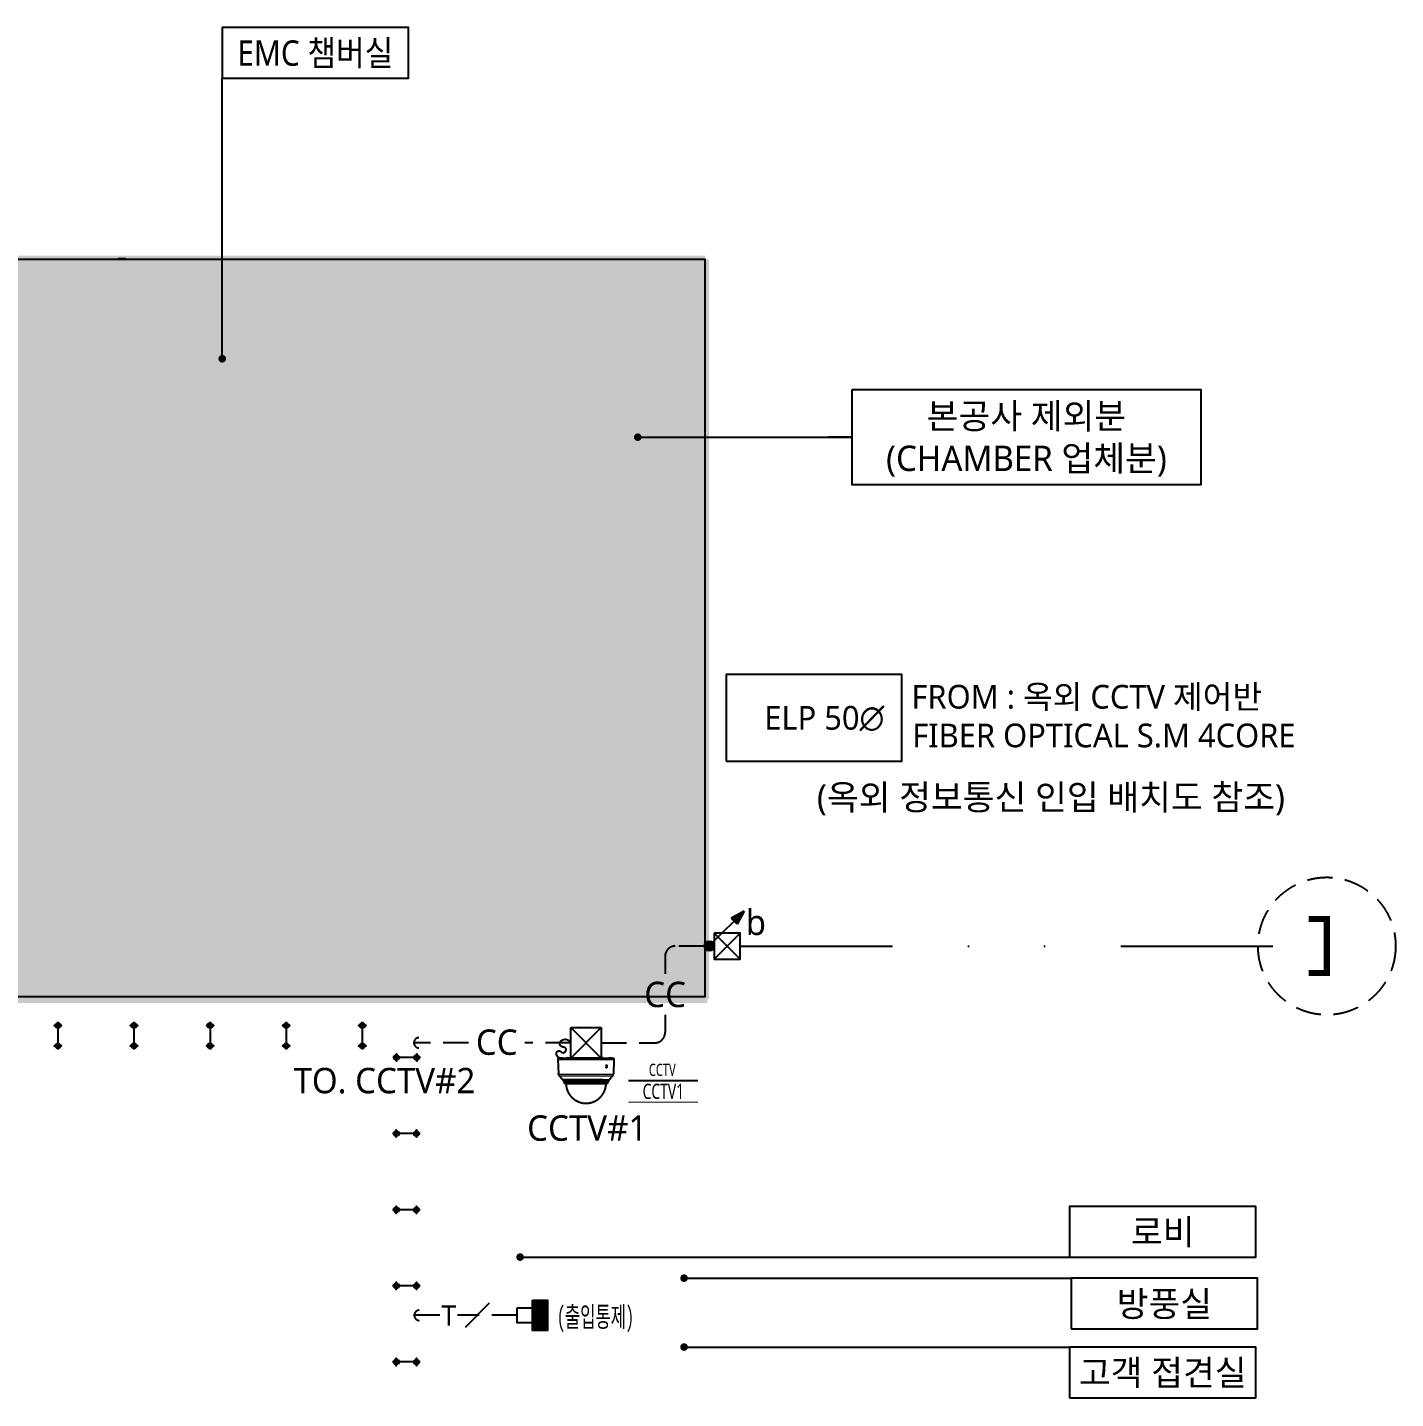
# Model space of a CAD drawing. Header units: millimetres. Extents: x -168200 to 336400, y -118800 to 0.
# Drawn here: x 99399 to 126368, y -55046 to -28029 of the extents above; entities that cross this region are included whole.
import ezdxf
from ezdxf.enums import TextEntityAlignment as Align

# ---------------------------------------------------------------- set-up
doc = ezdxf.new("R2010")
doc.units = ezdxf.units.MM
doc.header["$LTSCALE"] = 2000
for name, pattern in [('DIVIDE', [1.25, 0.5, -0.25, 0, -0.25, 0, -0.25]), ('E6', [10, 6, -1, 0.5, -1, 0.5, -1]), ('HIDDEN', [0.375, 0.25, -0.125]), ('PHANTOM', [2.5, 1.25, -0.25, 0.25, -0.25, 0.25, -0.25])]:
    doc.linetypes.add(name, pattern=pattern)
for name, color, linetype in [('3-통신선번장', 40, 'E6'), ('3-통신선번장(D)', 240, 'Continuous'), ('elec-box', 6, 'Continuous'), ('REV', 1, 'Continuous'), ('S', 4, 'Continuous'), ('S2', 4, 'HIDDEN'), ('S4', 4, 'DIVIDE'), ('SECT', 2, 'Continuous'), ('sol254', 254, 'Continuous'), ('SYM', 3, 'Continuous'), ('TRAY', 3, 'Continuous'), ('TRAY1', 3, 'Continuous')]:
    doc.layers.add(name, color=color, linetype=linetype)
doc.styles.add('$0$스타일1', font='malgun.ttf')
doc.styles.add('ELEC', font='malgun.ttf')
doc.styles.add('GHS', font='malgun.ttf')
doc.styles.add('굴림체', font='')
doc.styles.get('굴림체').set_extended_font_data('GulimChe')
doc.dimstyles.new('DIM-QD 1', dxfattribs={"dimtxt": 3, "dimasz": 1.5, "dimexe": 1, "dimexo": 0, "dimgap": 1, "dimtad": 1, "dimdec": 3, "dimdsep": 46, "dimlunit": 6, "dimtxsty": '$0$스타일1', "dimblk1": 'ARCHTICK', "dimblk2": 'ARCHTICK', "dimsah": 1, "dimcen": 0, "dimclrd": 256, "dimclre": 256, "dimclrt": 3, "dimazin": 2, "dimtfac": 1, "dimtdec": 3, "dimtix": 1, "dimtmove": 2, "dimatfit": 3, "dimldrblk": 'ARCHTICK', "dimfxl": 1, "dimtolj": 1, "dimtzin": 0, "dimarcsym": 0})

# ---------------------------------------------------------------- blocks, each defined once
blk = doc.blocks.new('_ARCHTICK')
at = {"color": 0, "linetype": 'ByBlock', "const_width": 0.15}
blk.add_lwpolyline([(-0.5, -0.5), (0.5, 0.5)], dxfattribs=at)
blk = doc.blocks.new('_DOT')
at = {"color": 0, "linetype": 'ByBlock'}
blk.add_line((-0.5, 0), (-1, 0), dxfattribs=at)
at = {"color": 0, "linetype": 'ByBlock', "const_width": 0.5}
blk.add_lwpolyline([(-0.25, 0, 1), (0.25, 0, 1)], format="xyb", close=True, dxfattribs=at)
blk = doc.blocks.new('Dome(평면도)-박스1')
at = {"color": 0, "linetype": 'Continuous'}
for p, q in [((643, 505), (868, 505)), ((643, 280), (643, 505)), ((868, 505), (643, 280)), ((643, 505), (868, 280)), ((868, 505), (868, 280)), ((868, 280), (643, 280))]:
    blk.add_line(p, q, dxfattribs=at)
at = {"color": 0, "linetype": 'Continuous', "lineweight": 25}
for p, q in [((550, 280), (547, 272)), ((547, 270), (551, 164)), ((963, 271), (548, 271)), ((548, 271), (963, 271)), ((550, 280), (961, 280)), ((554, 271), (554, 271)), ((615, 281), (617, 281)), ((616, 271), (616, 271)), ((617, 281), (624, 281)), ((624, 281), (626, 281)), ((626, 281), (632, 281)), ((632, 281), (635, 281)), ((635, 281), (641, 281)), ((644, 281), (690, 281)), ((690, 281), (695, 281)), ((695, 281), (712, 281)), ((712, 281), (716, 281)), ((717, 280), (717, 280)), ((821, 281), (825, 281)), ((825, 281), (829, 281)), ((830, 281), (831, 281)), ((838, 281), (876, 281)), ((926, 281), (929, 281)), ((930, 281), (939, 281)), ((939, 281), (940, 281)), ((940, 281), (945, 281)), ((945, 281), (945, 281)), ((960, 164), (964, 270)), ((964, 272), (961, 280)), ((553, 159), (584, 120)), ((880, 120), (585, 120)), ((585, 120), (585, 120)), ((586, 119), (586, 116)), ((587, 115), (587, 115)), ((588, 114), (878, 114)), ((588, 114), (588, 111)), ((589, 111), (589, 111)), ((589, 110), (877, 110)), ((589, 110), (590, 107)), ((590, 106), (591, 106)), ((591, 105), (876, 105)), ((591, 105), (592, 102)), ((592, 102), (592, 102)), ((918, 102), (919, 102)), ((919, 102), (920, 105)), ((920, 106), (920, 106)), ((921, 107), (921, 110)), ((922, 111), (922, 111)), ((923, 111), (923, 114)), ((924, 115), (924, 115)), ((925, 116), (925, 119)), ((926, 120), (926, 120)), ((927, 120), (958, 159)), ((593, 101), (594, 98)), ((594, 97), (599, 95)), ((599, 95), (599, 93)), ((600, 93), (604, 91)), ((604, 91), (907, 91)), ((607, 91), (607, 90)), ((904, 90), (607, 90)), ((607, 90), (607, 87)), ((903, 87), (904, 90)), ((904, 90), (904, 91)), ((907, 91), (911, 93)), ((912, 95), (917, 97)), ((912, 93), (912, 95)), ((917, 98), (918, 101))]:
    blk.add_line(p, q, dxfattribs=at)
at = {"color": 0, "linetype": 'Continuous', "lineweight": 13}
for p, q in [((964, 272), (547, 272)), ((964, 270), (547, 270)), ((624, 280), (624, 281)), ((626, 281), (626, 280)), ((695, 280), (695, 280)), ((713, 280), (695, 280)), ((713, 280), (713, 280)), ((904, 208), (908, 208)), ((905, 218), (909, 218)), ((958, 159), (553, 159)), ((560, 149), (950, 149)), ((881, 120), (584, 120)), ((585, 120), (880, 120)), ((586, 119), (880, 119)), ((586, 116), (925, 116)), ((924, 115), (587, 115)), ((879, 115), (587, 115)), ((588, 111), (923, 111)), ((922, 111), (589, 111)), ((877, 111), (589, 111)), ((590, 107), (921, 107)), ((920, 106), (590, 106)), ((876, 106), (591, 106)), ((592, 102), (919, 102)), ((919, 102), (592, 102)), ((875, 102), (592, 102)), ((918, 102), (875, 102)), ((920, 106), (876, 106)), ((876, 105), (920, 105)), ((922, 111), (877, 111)), ((877, 110), (921, 110)), ((878, 114), (923, 114)), ((924, 115), (879, 115)), ((880, 120), (926, 120)), ((926, 120), (880, 120)), ((880, 119), (925, 119)), ((927, 120), (881, 120)), ((593, 101), (874, 101)), ((594, 98), (917, 98)), ((917, 97), (594, 97)), ((870, 95), (599, 95)), ((599, 95), (870, 95)), ((599, 93), (912, 93)), ((911, 93), (600, 93)), ((866, 91), (604, 91)), ((903, 87), (607, 87)), ((907, 91), (866, 91)), ((912, 95), (870, 95)), ((870, 95), (912, 95)), ((874, 101), (918, 101))]:
    blk.add_line(p, q, dxfattribs=at)
at = {"color": 0}
blk.add_lwpolyline([(584, 280, -0.257019), (548, 287, -0.284748), (538, 319, -0.605), (569, 327, 0.493894), (605, 329, 0.620282), (587, 361, -0.551754), (564, 393, -0.310226), (602, 419, -0.286191), (643, 392)], format="xyb", dxfattribs=at)
at = {"color": 0, "linetype": 'Continuous', "lineweight": 25}
for centre, radius, start, end in [((548, 272), 0.889, 161.5651, 270), ((548, 270), 0.889, 90, 182), ((690, 280), 1.19, 14.4787, 90), ((821, 280), 1.19, 90, 165.5213), ((963, 272), 0.889, 270, 18.4349), ((963, 270), 0.889, 358, 90), ((559, 165), 8.89, 182, 219.064), ((585, 121), 1.48, 219.064, 247), ((587, 116), 0.889, 191, 247), ((589, 111), 0.889, 191, 247), ((591, 107), 0.889, 191, 247), ((593, 102), 0.889, 191, 247), ((918, 102), 0.889, 293, 349), ((920, 107), 0.889, 293, 349), ((922, 111), 0.889, 293, 349), ((924, 116), 0.889, 293, 349), ((926, 121), 1.48, 293, 320.936), ((951, 165), 8.89, 320.936, 358), ((594, 98), 0.889, 191, 247), ((600, 94), 0.889, 191, 247), ((604, 92), 1.19, 247, 270), ((907, 92), 1.19, 270, 293), ((911, 94), 0.889, 293, 349), ((916, 98), 0.889, 293, 349)]:
    blk.add_arc(centre, radius, start, end, dxfattribs=at)
at = {"color": 0, "linetype": 'Continuous', "lineweight": 25, "extrusion": (0, 0, -1)}
for centre, radius, start, end in [((-716, 280), 0.889, 90, 167.5572), ((-926, 279), 1.48, 23.5788, 90), ((-585, 118), 1.19, 113, 169), ((-587, 114), 0.889, 113, 169), ((-588, 110), 0.889, 113, 169), ((-590, 105), 0.889, 113, 169), ((-592, 101), 0.889, 113, 169), ((-919, 101), 0.889, 11, 67), ((-921, 105), 0.889, 11, 67), ((-922, 110), 0.889, 11, 67), ((-924, 114), 0.889, 11, 67), ((-926, 118), 1.19, 11, 67), ((-598, 94), 0.889, 113, 169), ((-913, 94), 0.889, 11, 67)]:
    blk.add_arc(centre, radius, start, end, dxfattribs=at)
at = {"color": 0, "linetype": 'Continuous', "lineweight": 13}
for centre, major_axis, ratio, start_param, end_param in [((635, 279), (0, -1.48), 0.731354, 1.982313, 3.141593), ((641, 279), (0, -1.48), 0.731354, 1.982323, 3.141593), ((694, 280), (5.96, -0.1), 0.03173, 1.298617, 2.088892), ((695, 280), (0, -0.889), 0.292372, 1.745329, 3.141593), ((712, 280), (0, -0.889), 0.292372, 1.745329, 3.141593), ((711, 280), (-6.03, -0.19), 0.016462, 3.144702, 4.391289), ((825, 280), (0, 1.19), 0.848048, 0, 1.318093), ((829, 280), (0, -1.19), 0.848048, 3.141593, 4.459686), ((830, 280), (0, -1.19), 0.848048, 3.141593, 4.459709), ((831, 280), (0, -1.19), 0.848048, 3.141593, 4.459709), ((838, 280), (0, -1.19), 0.425302, 1.823477, 3.141593), ((876, 280), (0, -1.19), 0.627014, 1.823477, 3.141593), ((929, 279), (0, -1.48), 0.470914, 3.141593, 4.300869), ((930, 279), (0, -1.48), 0.224951, 3.141593, 4.300872), ((930, 279), (0, -1.48), 0.2631, 3.141593, 4.300872)]:
    blk.add_ellipse(centre, major_axis=major_axis, ratio=ratio, start_param=start_param, end_param=end_param, dxfattribs=at)
at = {"color": 0, "linetype": 'Continuous', "lineweight": 25}
for centre, major_axis, ratio, start_param, end_param in [((-8039, -9991), (-8892, -10365), 0.040576, 3.031055, 3.031252), ((9501, -9932), (8843, -10306), 0.040684, 2.960952, 2.96115), ((878, 280), (0, -1.19), 1, 1.823911, 3.141499)]:
    blk.add_ellipse(centre, major_axis=major_axis, ratio=ratio, start_param=start_param, end_param=end_param, dxfattribs=at)
for points in [[(611, 271), (611, 271), (611, 271), (611, 271)], [(625, 271), (625, 271), (625, 271), (625, 271)], [(844, 271), (844, 271), (844, 271), (844, 271)], [(880, 271), (880, 271), (880, 271), (880, 271)], [(930, 281), (930, 281), (930, 281), (930, 281)], [(949, 271), (949, 271), (949, 271), (949, 271)], [(954, 271), (954, 271), (954, 271), (954, 271)], [(955, 271), (955, 271), (955, 271), (955, 271)]]:
    blk.add_open_spline(points, degree=3, dxfattribs=at)
at = {"color": 0, "linetype": 'Continuous', "lineweight": 13}
for points, knots in [([(615, 281), (615, 281), (615, 281), (614, 281), (614, 281), (614, 281), (614, 281), (614, 281), (614, 281), (614, 280), (614, 280), (614, 280), (614, 280), (614, 280), (614, 280), (613, 280), (613, 280), (613, 280)], [0, 0, 0, 0, 0.25, 0.25, 0.375, 0.375, 0.4375, 0.4375, 0.5, 0.5, 0.75, 0.75, 0.8125, 0.8125, 0.875, 0.875, 1, 1, 1, 1]), ([(633, 280), (633, 280), (633, 280), (634, 280), (634, 280), (634, 280), (634, 280), (634, 281), (634, 281), (634, 281), (634, 281), (634, 281), (634, 281), (634, 281), (634, 281), (635, 281), (635, 281), (635, 281)], [0, 0, 0, 0, 0.125, 0.125, 0.25, 0.25, 0.5, 0.5, 0.5625, 0.5625, 0.625, 0.625, 0.75, 0.75, 0.875, 0.875, 1, 1, 1, 1]), ([(645, 280), (645, 280), (645, 280), (645, 280), (645, 280), (645, 280), (644, 281), (644, 281), (644, 281), (644, 281)], [0, 0, 0, 0, 0.049483, 0.142024, 0.228435, 0.308714, 0.646942, 0.87768, 1, 1, 1, 1]), ([(947, 280), (947, 280), (947, 280), (947, 280), (946, 280), (946, 280), (946, 281), (946, 281), (946, 281), (946, 281), (946, 281), (946, 281), (946, 281), (945, 281), (945, 281), (945, 281)], [0, 0, 0, 0, 0.25, 0.25, 0.375, 0.375, 0.5, 0.5, 0.5625, 0.5625, 0.625, 0.625, 0.75, 0.75, 1, 1, 1, 1])]:
    blk.add_open_spline(points, degree=3, knots=knots, dxfattribs=at)
at = {"color": 0, "linetype": 'Continuous', "lineweight": 25}
for points, knots in [([(615, 281), (615, 281), (615, 281), (615, 281), (615, 281), (614, 281), (614, 281), (614, 281), (614, 281), (614, 281), (614, 281), (614, 281), (614, 280), (614, 280), (614, 280), (613, 280), (613, 280), (613, 280), (613, 280), (613, 280), (613, 280), (613, 280)], [0, 0, 0, 0, 0.044952, 0.096414, 0.148043, 0.199868, 0.251915, 0.30421, 0.356775, 0.409631, 0.462793, 0.516275, 0.569999, 0.623639, 0.678027, 0.732932, 0.788356, 0.84428, 0.900677, 0.957502, 1, 1, 1, 1]), ([(617, 281), (617, 281), (617, 281), (617, 281), (617, 281), (616, 281), (616, 281), (616, 281), (616, 281), (616, 280), (616, 280), (616, 280), (616, 280), (616, 280), (616, 280), (616, 280), (616, 280), (616, 280)], [0, 0, 0, 0, 0.25, 0.25, 0.375, 0.375, 0.4375, 0.4375, 0.5, 0.5, 0.75, 0.75, 0.8125, 0.8125, 0.875, 0.875, 1, 1, 1, 1]), ([(631, 280), (631, 280), (631, 280), (631, 280), (631, 280), (631, 280), (631, 280), (631, 281), (631, 281), (632, 281), (632, 281), (632, 281), (632, 281), (632, 281), (632, 281), (632, 281), (632, 281), (632, 281)], [0, 0, 0, 0, 0.25, 0.25, 0.375, 0.375, 0.4375, 0.4375, 0.5, 0.5, 0.75, 0.75, 0.8125, 0.8125, 0.875, 0.875, 1, 1, 1, 1]), ([(641, 281), (641, 281), (642, 281), (642, 281), (642, 281), (643, 281), (643, 281), (643, 281), (643, 281), (643, 281), (643, 281), (643, 281), (644, 281), (644, 281), (644, 281), (644, 281), (644, 281), (644, 281), (644, 281), (644, 281), (644, 281), (644, 281), (644, 281), (644, 281)], [0, 0, 0, 0, 0.25, 0.25, 0.5, 0.5, 0.625, 0.625, 0.75, 0.75, 0.8125, 0.8125, 0.875, 0.875, 0.9375, 0.9375, 0.96875, 0.96875, 0.984375, 0.984375, 0.992187, 0.992187, 1, 1, 1, 1]), ([(645, 280), (645, 280), (645, 280), (645, 280), (645, 280), (645, 280), (645, 280), (645, 280), (645, 281), (645, 281), (644, 281), (644, 281), (644, 281), (644, 281), (644, 281), (644, 281), (644, 281), (644, 281), (644, 281)], [0, 0, 0, 0, 0.063395, 0.154915, 0.237844, 0.31212, 0.378292, 0.437681, 0.49425, 0.565854, 0.633583, 0.697826, 0.731086, 0.771006, 0.817715, 0.871278, 0.931905, 1, 1, 1, 1]), ([(829, 281), (830, 281), (830, 281), (830, 281), (830, 281), (830, 281)], [0, 0, 0, 0, 0.5, 0.5, 1, 1, 1, 1]), ([(831, 281), (832, 281), (832, 281), (832, 281), (832, 281), (832, 281), (832, 281), (833, 281), (833, 281), (833, 281), (833, 281), (833, 281), (833, 281), (834, 281), (834, 281), (834, 281), (834, 281), (834, 281), (834, 281), (835, 281), (835, 281), (835, 281), (836, 281), (836, 281), (836, 281), (836, 281), (836, 281), (837, 281), (837, 281), (837, 281), (838, 281)], [0, 0, 0, 0, 0.0625, 0.0625, 0.125, 0.125, 0.25, 0.25, 0.28125, 0.28125, 0.3125, 0.3125, 0.375, 0.375, 0.5, 0.5, 0.53125, 0.53125, 0.5625, 0.5625, 0.625, 0.625, 0.75, 0.75, 0.78125, 0.78125, 0.8125, 0.875, 0.875, 1, 1, 1, 1]), ([(876, 281), (877, 281), (877, 281), (877, 281), (877, 281), (877, 281), (877, 281), (877, 281), (877, 281), (878, 281), (878, 281), (878, 281), (878, 281), (878, 281), (878, 281), (878, 281), (878, 281), (878, 281), (878, 281), (878, 281), (878, 281), (878, 281)], [0, 0, 0, 0, 0.100877, 0.100877, 0.151315, 0.151315, 0.201753, 0.201753, 0.403506, 0.403506, 0.504383, 0.504383, 0.605259, 0.605259, 0.807012, 0.807012, 0.857451, 0.857451, 0.907889, 0.907889, 1, 1, 1, 1]), ([(904, 208), (904, 209), (904, 211), (905, 214), (905, 216), (905, 218)], [0, 0, 0, 0, 0.42231, 0.42231, 1, 1, 1, 1]), ([(905, 224), (905, 225), (905, 225), (905, 225), (905, 225), (905, 225), (905, 225), (905, 226), (905, 226), (905, 226), (905, 226), (905, 226), (905, 226), (905, 226), (905, 226), (906, 227), (906, 227), (906, 227), (906, 227), (906, 227), (906, 227), (906, 227), (906, 227), (906, 227), (906, 227), (906, 227), (906, 227), (907, 227), (907, 227), (907, 227), (907, 227), (907, 227), (907, 227), (907, 227), (907, 227), (907, 227), (908, 227), (908, 227), (908, 227), (908, 227), (908, 227), (908, 227), (908, 227), (908, 227), (908, 227), (908, 226), (908, 226), (908, 226), (909, 226), (909, 226), (909, 226), (909, 226), (909, 225), (909, 225), (909, 225), (909, 225), (909, 225), (909, 224), (909, 224)], [0, 0, 0, 0, 0.0625, 0.0625, 0.09375, 0.09375, 0.125, 0.125, 0.1875, 0.1875, 0.203125, 0.203125, 0.21875, 0.21875, 0.25, 0.25, 0.3125, 0.3125, 0.328125, 0.328125, 0.34375, 0.375, 0.40625, 0.40625, 0.421875, 0.421875, 0.4375, 0.4375, 0.5, 0.5, 0.53125, 0.53125, 0.546875, 0.546875, 0.5625, 0.5625, 0.625, 0.625, 0.640625, 0.640625, 0.65625, 0.65625, 0.6875, 0.6875, 0.75, 0.75, 0.78125, 0.78125, 0.8125, 0.84375, 0.84375, 0.875, 0.875, 0.9375, 0.9375, 0.96875, 0.96875, 1, 1, 1, 1]), ([(909, 214), (909, 213), (909, 213), (908, 213), (908, 213), (908, 213), (908, 213), (908, 213), (908, 213), (908, 212), (908, 212), (908, 212), (908, 212), (908, 212), (908, 212), (908, 212), (908, 212), (908, 211), (908, 211), (908, 211), (908, 211), (907, 211), (907, 211), (907, 211), (907, 211), (907, 211), (907, 211), (907, 211), (907, 211), (907, 211), (907, 211), (906, 211), (906, 211), (906, 211), (906, 211), (906, 211), (906, 211), (906, 211), (906, 211), (906, 211), (906, 211), (906, 211), (906, 211), (905, 211), (905, 211), (905, 211), (905, 211), (905, 212), (905, 212), (905, 212), (905, 212), (905, 212), (905, 212), (905, 212), (905, 213), (905, 213), (905, 213), (905, 213), (905, 213), (905, 214), (905, 214)], [0, 0, 0, 0, 0.0625, 0.0625, 0.09375, 0.09375, 0.109375, 0.109375, 0.125, 0.125, 0.1875, 0.1875, 0.203125, 0.203125, 0.21875, 0.21875, 0.25, 0.25, 0.3125, 0.3125, 0.328125, 0.328125, 0.34375, 0.375, 0.40625, 0.40625, 0.421875, 0.421875, 0.4375, 0.4375, 0.5, 0.5, 0.53125, 0.53125, 0.546875, 0.546875, 0.5625, 0.5625, 0.625, 0.625, 0.640625, 0.640625, 0.65625, 0.65625, 0.6875, 0.6875, 0.75, 0.75, 0.78125, 0.78125, 0.8125, 0.84375, 0.84375, 0.875, 0.875, 0.9375, 0.9375, 0.96875, 0.96875, 1, 1, 1, 1]), ([(909, 224), (909, 222), (909, 220), (909, 217), (909, 215), (909, 214)], [0, 0, 0, 0, 0.578367, 0.578367, 1, 1, 1, 1]), ([(929, 281), (929, 281), (929, 281), (929, 281), (929, 281), (930, 281)], [0, 0, 0, 0, 0.5, 0.5, 1, 1, 1, 1]), ([(939, 281), (939, 281), (939, 281), (939, 281), (939, 281), (939, 281), (939, 281), (939, 281), (939, 281), (939, 281), (940, 281), (940, 281), (940, 281), (940, 281), (940, 281), (940, 281), (940, 280), (940, 280), (940, 280), (940, 280), (940, 280), (940, 280), (941, 280), (941, 280), (941, 280)], [0, 0, 0, 0, 0.03125, 0.03125, 0.0625, 0.125, 0.125, 0.25, 0.25, 0.3125, 0.3125, 0.375, 0.375, 0.5, 0.5, 0.625, 0.625, 0.6875, 0.6875, 0.75, 0.75, 0.875, 0.875, 1, 1, 1, 1]), ([(940, 281), (940, 281), (940, 281), (941, 281), (941, 281), (941, 281), (941, 281), (941, 281), (941, 281), (941, 280), (941, 280), (942, 280), (942, 280), (942, 280), (942, 280), (942, 280), (942, 280), (942, 280)], [0, 0, 0, 0, 0.25, 0.25, 0.375, 0.375, 0.4375, 0.4375, 0.5, 0.5, 0.75, 0.75, 0.8125, 0.8125, 0.875, 0.875, 1, 1, 1, 1]), ([(947, 280), (947, 280), (946, 280), (946, 280), (946, 280), (946, 280), (946, 280), (946, 281), (946, 281), (946, 281), (945, 281), (945, 281), (945, 281), (945, 281), (945, 281), (945, 281), (945, 281), (945, 281)], [0, 0, 0, 0, 0.25, 0.25, 0.375, 0.375, 0.4375, 0.4375, 0.5, 0.5, 0.75, 0.75, 0.8125, 0.8125, 0.875, 0.875, 1, 1, 1, 1]), ([(607, 87), (607, 87), (607, 86), (608, 84), (608, 83), (608, 81), (608, 79), (608, 78), (608, 76), (609, 75), (609, 73), (609, 71), (609, 70), (609, 68), (610, 67), (610, 65), (610, 64), (611, 62), (611, 61), (611, 59), (612, 58), (612, 56), (613, 55), (613, 53), (613, 52), (614, 50), (614, 49), (615, 47), (615, 46), (616, 44), (616, 43), (617, 41), (618, 40), (618, 38), (619, 37), (619, 36), (620, 34), (621, 33), (621, 31), (622, 30), (623, 28), (623, 27), (624, 26), (625, 24), (625, 23), (626, 22), (627, 20), (628, 19), (629, 17), (630, 16), (630, 14), (631, 13), (632, 12), (633, 10), (634, 9), (635, 8), (636, 6), (637, 5), (638, 4), (639, 3), (640, 1), (641, 0), (642, -1), (643, -2), (644, -4), (645, -5), (646, -6), (647, -7), (648, -8), (649, -9), (651, -11), (652, -12), (653, -13), (654, -14), (655, -15), (656, -16), (658, -17), (659, -18), (660, -19), (661, -20), (663, -21), (664, -22), (665, -23), (666, -24), (668, -25), (669, -26), (671, -27), (672, -28), (673, -29), (675, -30), (676, -31), (677, -32), (679, -33), (680, -34), (682, -34), (683, -35), (684, -36), (686, -37), (687, -37), (688, -38), (690, -39), (691, -39), (693, -40), (694, -41), (696, -41), (697, -42), (698, -43), (700, -43), (701, -44), (703, -44), (704, -45), (706, -46), (708, -46), (709, -47), (711, -47), (713, -48), (714, -48), (716, -49), (718, -49), (719, -50), (721, -50), (723, -50), (724, -51), (726, -51), (727, -51), (729, -52), (731, -52), (733, -52), (734, -53), (736, -53), (738, -53), (739, -53), (741, -53), (743, -54), (744, -54), (746, -54), (748, -54), (749, -54), (751, -54), (752, -54), (754, -54), (755, -54), (755, -54)], [0, 0, 0, 0, 0.007142, 0.014314, 0.021518, 0.028751, 0.036015, 0.043308, 0.050632, 0.05737, 0.064133, 0.070921, 0.077732, 0.084567, 0.091426, 0.098307, 0.105212, 0.112139, 0.119089, 0.12606, 0.133054, 0.139668, 0.1463, 0.152951, 0.159621, 0.166309, 0.173421, 0.180553, 0.187704, 0.194875, 0.202064, 0.209271, 0.216083, 0.222911, 0.229754, 0.236611, 0.243484, 0.250371, 0.257272, 0.264186, 0.271114, 0.278054, 0.284883, 0.291724, 0.298576, 0.30544, 0.312863, 0.320299, 0.327747, 0.335205, 0.342675, 0.350155, 0.357216, 0.364286, 0.371363, 0.378448, 0.38554, 0.392639, 0.399745, 0.406856, 0.413973, 0.421094, 0.428094, 0.435097, 0.442104, 0.449114, 0.456255, 0.463398, 0.470544, 0.477691, 0.48484, 0.491861, 0.498884, 0.505906, 0.512928, 0.520093, 0.527256, 0.534418, 0.541578, 0.548735, 0.555889, 0.56304, 0.570604, 0.578163, 0.585717, 0.593265, 0.600807, 0.608342, 0.61544, 0.622531, 0.629615, 0.636692, 0.64376, 0.650821, 0.657872, 0.664914, 0.671947, 0.67897, 0.685857, 0.692734, 0.6996, 0.706455, 0.713424, 0.72038, 0.727323, 0.734254, 0.741171, 0.747952, 0.75472, 0.761473, 0.768213, 0.776217, 0.784201, 0.792163, 0.800104, 0.808022, 0.815917, 0.823432, 0.830925, 0.838396, 0.845845, 0.85327, 0.860673, 0.868052, 0.875407, 0.883087, 0.890739, 0.898364, 0.905962, 0.913531, 0.921072, 0.928584, 0.936067, 0.943521, 0.950944, 0.958338, 0.965702, 0.972617, 0.979504, 0.986364, 0.993196, 1, 1, 1, 1]), ([(755, -54), (756, -54), (757, -54), (759, -54), (760, -54), (762, -54), (764, -54), (765, -54), (767, -54), (768, -54), (770, -53), (771, -53), (773, -53), (774, -53), (776, -53), (778, -52), (779, -52), (781, -52), (782, -52), (784, -51), (785, -51), (787, -51), (788, -50), (790, -50), (791, -50), (793, -49), (794, -49), (796, -49), (797, -48), (799, -48), (800, -47), (802, -47), (803, -46), (805, -46), (806, -45), (808, -45), (809, -44), (811, -43), (812, -43), (814, -42), (815, -42), (816, -41), (818, -40), (819, -40), (821, -39), (822, -38), (824, -38), (825, -37), (826, -36), (828, -35), (829, -34), (831, -33), (832, -33), (834, -32), (835, -31), (836, -30), (838, -29), (839, -28), (840, -27), (842, -26), (843, -26), (844, -25), (845, -24), (847, -23), (848, -22), (849, -21), (850, -20), (852, -19), (853, -18), (854, -16), (855, -15), (856, -14), (858, -13), (859, -12), (860, -11), (861, -10), (862, -9), (863, -7), (864, -6), (866, -5), (867, -4), (868, -3), (869, -1), (870, 0), (871, 1), (872, 3), (873, 4), (874, 5), (875, 7), (876, 8), (877, 9), (878, 11), (879, 12), (880, 13), (880, 15), (881, 16), (882, 17), (883, 19), (884, 20), (884, 21), (885, 23), (886, 24), (887, 25), (887, 27), (888, 28), (889, 30), (890, 31), (890, 32), (891, 34), (891, 35), (892, 37), (893, 38), (893, 40), (894, 42), (895, 43), (895, 45), (896, 47), (896, 48), (897, 50), (897, 51), (898, 53), (898, 55), (899, 56), (899, 58), (900, 60), (900, 61), (900, 63), (901, 65), (901, 66), (901, 68), (902, 70), (902, 71), (902, 73), (902, 75), (903, 76), (903, 78), (903, 80), (903, 81), (903, 83), (903, 84), (903, 86), (903, 87), (903, 87)], [0, 0, 0, 0, 0.007142, 0.014314, 0.021518, 0.028751, 0.036015, 0.043309, 0.050632, 0.057371, 0.064134, 0.070922, 0.077733, 0.084568, 0.091427, 0.098308, 0.105213, 0.11214, 0.11909, 0.126062, 0.133056, 0.139669, 0.146302, 0.152953, 0.159623, 0.16631, 0.173423, 0.180555, 0.187707, 0.194877, 0.202066, 0.209274, 0.216086, 0.222913, 0.229756, 0.236614, 0.243486, 0.250373, 0.257274, 0.264189, 0.271116, 0.278057, 0.284886, 0.291727, 0.298579, 0.305443, 0.312866, 0.320302, 0.32775, 0.335209, 0.342678, 0.350158, 0.357219, 0.364289, 0.371366, 0.378452, 0.385544, 0.392643, 0.399748, 0.406859, 0.413976, 0.421098, 0.428097, 0.4351, 0.442107, 0.449118, 0.456259, 0.463402, 0.470547, 0.477695, 0.484843, 0.491865, 0.498887, 0.50591, 0.512932, 0.520096, 0.52726, 0.534421, 0.541581, 0.548738, 0.555893, 0.563044, 0.570607, 0.578166, 0.58572, 0.593268, 0.60081, 0.608345, 0.615443, 0.622535, 0.629619, 0.636695, 0.643764, 0.650824, 0.657875, 0.664917, 0.67195, 0.678973, 0.68586, 0.692737, 0.699603, 0.706458, 0.713426, 0.720382, 0.727326, 0.734257, 0.741174, 0.747955, 0.754722, 0.761476, 0.768215, 0.77622, 0.784203, 0.792166, 0.800106, 0.808024, 0.815919, 0.823434, 0.830927, 0.838398, 0.845846, 0.853272, 0.860674, 0.868053, 0.875409, 0.883088, 0.89074, 0.898365, 0.905963, 0.913532, 0.921073, 0.928585, 0.936068, 0.943521, 0.950945, 0.958339, 0.965702, 0.972617, 0.979504, 0.986364, 0.993196, 1, 1, 1, 1])]:
    blk.add_open_spline(points, degree=3, knots=knots, dxfattribs=at)
blk = doc.blocks.new('D8')
at = {"layer": 'SYM'}
for points in [[(2.25, 2.86), (2.56, 2.56), (2.86, 2.25), (3.57, 3.57)], [(-0.5, 0, 1), (0.5, 0, 1)]]:
    blk.add_hatch(color=5, dxfattribs=at).paths.add_polyline_path(points)
for p, q in [((0.35, 0.35), (3.57, 3.57)), ((3.57, 3.57), (2.25, 2.86)), ((2.25, 2.86), (2.56, 2.56)), ((3.57, 3.57), (2.86, 2.25)), ((2.86, 2.25), (2.56, 2.56))]:
    blk.add_line(p, q, dxfattribs=at)
blk.add_circle((0, 0), 0.5, dxfattribs=at)
blk = doc.blocks.new('h2')
at = {"layer": 'SYM'}
for p, q in [((-2, 2), (2, -2)), ((2, 2), (-2, -2))]:
    blk.add_line(p, q, dxfattribs=at)
blk.add_lwpolyline([(-2, 2), (-2, -2), (2, -2), (2, 2)], close=True, dxfattribs=at)
blk = doc.blocks.new('D24')
at = {"layer": 'SYM'}
for points in [[(-62.5, 250), (-62.5, 125), (62.5, 125), (62.5, 250)], [(-125, 125), (-125, 0), (125, 0), (125, 125)]]:
    blk.add_lwpolyline(points, close=True, dxfattribs=at)
blk = doc.blocks.new('A$C694b679a')
at = {"layer": 'SYM'}
h = blk.add_hatch(dxfattribs=at)
h.set_pattern_fill('ANSI31', color=256, scale=5, angle=90, style=0)
h.set_pattern_definition([(135, (45117.446, -281970.642), (-11.22532015, -11.22532015), [])])
h.paths.add_polyline_path([(0, 0), (-300, 0), (-300, 600), (0, 600)])
h = blk.add_hatch(dxfattribs=at)
h.set_pattern_fill('ANSI31', color=256, scale=5, angle=90, style=0)
h.set_pattern_definition([(135, (45117.446, -281970.642), (-11.22532015, -11.22532015), [])])
h.paths.add_polyline_path([(0, 0), (-300, 0), (-300, 600), (0, 600)])
at = {"layer": 'SYM', "xscale": -2.400000154972076, "yscale": 2.400000154972076, "zscale": 2.400000154972076, "rotation": 270}
blk.add_blockref('D24', (-300, 300), dxfattribs=at)
blk.add_blockref('D24', (-300, 300), dxfattribs=at)
blk = doc.blocks.new('A$C5457b98c')
at = {"linetype": 'Continuous'}
blk.add_wipeout([(-2282, 695), (-2282, -695), (0, -695), (0, 695)], dxfattribs=at).dxf.layer = '3-통신선번장'
at = {"layer": '3-통신선번장', "linetype": 'Continuous'}
blk.add_lwpolyline([(-2282, 0), (0, 0)], dxfattribs=at)

msp = doc.modelspace()

# ---------------------------------------------------------------- hatches: boundary and pattern name
at = {"layer": 'sol254'}
msp.add_hatch(color=256, dxfattribs=at).paths.add_polyline_path([(76159.5, -46200), (91159.5, -46200), (91159.5, -47125), (112759.5, -47125), (112759.5, -32600), (76159.5, -32600)])

# ---------------------------------------------------------------- linework, layer by layer
at = {"layer": '3-통신선번장', "linetype": 'Continuous'}
msp.add_lwpolyline([(111246.1, -49195.1), (112615.3, -49195.1)], dxfattribs=at)
at = {"layer": 'elec-box', "color": 6, "lineweight": -2}
for p, q in [((111580.2, -36103.7), (115187.2, -36103.7)), ((115187.2, -36103.7), (115655.6, -36103.7))]:
    msp.add_line(p, q, dxfattribs=at)
at = {"layer": 'S2'}
for p, q in [((112742.5, -46130.6), (112169.2, -46130.6)), ((111969.2, -46330.6), (111969.2, -46679.4)), ((111969.2, -47487.7), (111969.2, -47836.1)), ((108096.4, -48036.1), (107017.1, -48036.1)), ((110110.4, -48036.1), (109201.2, -48036.1)), ((110710.4, -48036.1), (111769.2, -48036.1))]:
    msp.add_line(p, q, dxfattribs=at)
msp.add_lwpolyline([(109054.2, -53405.8), (107875, -53405.8)], dxfattribs=at)
for centre, radius, start, end in [((112169.2, -46330.6), 200, 90, 180), ((107117.1, -48036.1), 100, 90, 270), ((111769.2, -47836.1), 200, 270, 0)]:
    msp.add_arc(centre, radius, start, end, dxfattribs=at)
at = {"layer": 'S4', "ltscale": 3}
msp.add_line((113449.1, -46130.6), (125012.5, -46130.6), dxfattribs=at)
at = {"layer": 'SECT', "linetype": 'PHANTOM'}
for points in [[(76034.5, -32600, 150, 150, 0), (112759.5, -32600, 0, 0, 0)], [(101260.9, -32600, 150, 150, 0), (101260.9, -32565.3, 0, 0, 0)], [(112759.5, -47175, 150, 150, 0), (112759.5, -32600, 0, 0, 0)], [(112800, -47180, 150, 150, 0), (91200, -47180, 0, 0, 0)]]:
    msp.add_lwpolyline(points, format="xyseb", dxfattribs=at)
at = {"layer": 'SYM'}
msp.add_line((108504.1, -53167.1), (108026.8, -53644.4), dxfattribs=at)
at = {"layer": 'SYM', "color": 5}
msp.add_lwpolyline([(76159.5, -46200), (91159.5, -46200), (91159.5, -47125), (112759.5, -47125), (112759.5, -32600), (76159.5, -32600)], close=True, dxfattribs=at)
msp.add_lwpolyline([(76159.5, -46200), (91159.5, -46200), (91159.5, -47125), (112759.5, -47125), (112759.5, -32600), (76159.5, -32600)], close=True, dxfattribs=at)
at = {"layer": 'SYM', "color": 6}
msp.add_lwpolyline([(115655.6, -35166.9), (122528.1, -35166.9), (122528.1, -37040.5), (115655.6, -37040.5)], close=True, dxfattribs=at)
at = {"layer": 'SYM', "const_width": 118.5}
msp.add_lwpolyline([(124657, -45597.3), (125012.5, -45597.3), (125012.5, -46664), (124657, -46664)], dxfattribs=at)
at = {"layer": 'SYM', "color": 6, "linetype": 'HIDDEN'}
msp.add_circle((125012.5, -46130.6), 1355.3, dxfattribs=at)

# ---------------------------------------------------------------- block references
at = {"layer": 'elec-box', "color": 6, "lineweight": -2, "xscale": 150, "yscale": 150, "zscale": 150, "rotation": 180}
msp.add_blockref('_DOT', (111430.2, -36103.7), dxfattribs=at)
at = {"layer": 'S'}
for name, p, xscale, yscale, zscale in [('D8', (112838.7, -46130.6), 192.3077051587188, 192.3077051587188, 192.3077051587188), ('h2', (113192, -46130.6), 128.5714285714286, 128.5714285714286, 128.5714285714286)]:
    msp.add_blockref(name, p, dxfattribs=dict(at, xscale=xscale, yscale=yscale, zscale=zscale))
at = {"layer": 'SYM', "xscale": 2.669840841499629, "yscale": 2.669840841499629, "zscale": 2.669840841499629}
msp.add_blockref('Dome(평면도)-박스1', (108393.5, -49083.4), dxfattribs=at)
msp.add_blockref('Dome(평면도)-박스1', (108393.5, -49083.4), dxfattribs=at)
at = {"layer": 'SYM', "rotation": 180}
msp.add_blockref('A$C694b679a', (109354.2, -53105.8), dxfattribs=at)

# ---------------------------------------------------------------- texts
at = {"layer": 'SYM', "style": 'GHS'}
msp.add_text('ELP 50∅', height=466.67, dxfattribs=at).set_placement((113923.9, -41633), align=Align.MIDDLE_LEFT)
msp.add_text('ELP 50∅', height=466.67, dxfattribs=at).set_placement((113923.9, -41633), align=Align.MIDDLE_LEFT)
for s, height, p in [('(옥외 정보통신 인입 배치도 참조)', 500, (119574.5, -43195.7)), ('(옥외 정보통신 인입 배치도 참조)', 500, (119574.5, -43195.7)), ('b', 500, (113758, -45663)), ('b', 500, (113758, -45663)), ('CC', 500, (111969.2, -47083.4)), ('CC', 500, (111969.2, -47083.4)), ('CC', 500, (108650.5, -48023.6)), ('CCTV#1', 500, (110433.2, -49715.9)), ('T', 400, (107706.6, -53410))]:
    msp.add_text(s, height=height, dxfattribs=at).set_placement(p, align=Align.MIDDLE_CENTER)
at = {"layer": 'SYM', "style": '굴림체', "width": 0.6}
msp.add_text('(출입통제)', height=400, dxfattribs=at).set_placement((109838.6, -53434), align=Align.MIDDLE_LEFT)

# ---------------------------------------------------------------- leaders
at = {"layer": 'elec-box'}
for points in [[(103239.8, -34558.1), (103239.8, -29062), (103239.8, -29029.5)], [(109111.1, -52258.9), (119943.4, -52258.9), (119975.8, -52258.9)], [(112342.9, -52674.2), (119943.4, -52674.2), (119975.8, -52674.2)], [(112342.9, -54031.1), (119943.4, -54031.1), (119975.8, -54031.1)]]:
    msp.add_leader(points, dimstyle='DIM-QD 1', override={"dimscale": 100, "dimasz": 1.5, "dimtad": 0, "dimclrd": 6, "dimldrblk": 'DOT'}, dxfattribs=at)

# ---------------------------------------------------------------- wipeouts: each hides what was drawn before it
at = {"color": 6}
msp.add_wipeout([(116634.7, -40779.1), (116634.7, -42487.3), (124970.8, -42487.3), (124970.8, -40779.1)], dxfattribs=at).dxf.layer = 'SYM'

# ---------------------------------------------------------------- next in the draw order: linework, layer by layer
at = {"layer": 'SYM', "color": 6}
msp.add_lwpolyline([(113174.5, -42487.3), (116634.7, -42487.3), (116634.7, -40779.1), (113174.5, -40779.1)], close=True, dxfattribs=at)

# ---------------------------------------------------------------- next in the draw order: block references
at = {"layer": '3-통신선번장', "xscale": 0.6, "yscale": 0.6, "zscale": 0.6}
msp.add_blockref('A$C5457b98c', (112615.3, -48778.2), dxfattribs=at)

# ---------------------------------------------------------------- next in the draw order: texts
at = {"layer": 'SYM', "style": 'GHS'}
for s, p in [('FROM : 옥외 CCTV 제어반', (116824.4, -41218)), ('FIBER OPTICAL S.M 4CORE', (116840.7, -41980.2))]:
    msp.add_text(s, height=466.667, dxfattribs=at).set_placement(p, align=Align.MIDDLE_LEFT)

# ---------------------------------------------------------------- next in the draw order: wipeouts: each hides what was drawn before it
at = {"color": 6}
for points in [[(103239.8, -28029.5), (106910, -28029.5), (106910, -29029.5), (103239.8, -29029.5)], [(119943.4, -51258.9), (123613.5, -51258.9), (123613.5, -52258.9), (119943.4, -52258.9)], [(119975.8, -52674.2), (123646, -52674.2), (123646, -53674.2), (119975.8, -53674.2)], [(119943.4, -54031.1), (123613.5, -54031.1), (123613.5, -55031.1), (119943.4, -55031.1)]]:
    msp.add_wipeout(points, dxfattribs=at).dxf.layer = 'elec-box'
for points, layer in [([(115655.6, -35166.9), (122528.1, -35166.9), (122528.1, -37040.5), (115655.6, -37040.5)], 'REV'), ([(106424, -47725.1), (106424, -48025.1), (106516.7, -48039.8), (106600.4, -48082.4), (106666.7, -48148.8), (106709.4, -48232.4), (106724, -48325.1), (107024, -48325.1), (106994.7, -48139.7), (106909.4, -47972.5), (106776.7, -47839.7), (106609.4, -47754.5)], 'TRAY')]:
    msp.add_wipeout(points).dxf.layer = layer

# ---------------------------------------------------------------- next in the draw order: linework, layer by layer
at = {"layer": 'elec-box', "color": 6, "lineweight": -2}
msp.add_line((115655.6, -36103.7), (115187.2, -36103.7), dxfattribs=at)
at = {"layer": 'elec-box', "color": 6}
for points in [[(103239.8, -29029.5), (106910, -29029.5), (106910, -28029.5), (103239.8, -28029.5)], [(119943.4, -52258.9), (123613.5, -52258.9), (123613.5, -51258.9), (119943.4, -51258.9)], [(119975.8, -53674.2), (123646, -53674.2), (123646, -52674.2), (119975.8, -52674.2)], [(119943.4, -55031.1), (123613.5, -55031.1), (123613.5, -54031.1), (119943.4, -54031.1)]]:
    msp.add_lwpolyline(points, close=True, dxfattribs=at)
at = {"layer": 'SYM', "color": 6}
msp.add_lwpolyline([(115655.6, -35166.9), (122528.1, -35166.9), (122528.1, -37040.5), (115655.6, -37040.5)], close=True, dxfattribs=at)
msp.add_lwpolyline([(115655.6, -35166.9), (122528.1, -35166.9), (122528.1, -37040.5), (115655.6, -37040.5)], close=True, dxfattribs=at)

# ---------------------------------------------------------------- next in the draw order: texts
at = {"layer": '3-통신선번장', "linetype": 'Continuous', "style": 'ELEC', "width": 0.7}
msp.add_text('CCTV', height=240, dxfattribs=at).set_placement((111912.8, -48569.5), align=Align.MIDDLE)
at = {"layer": '3-통신선번장(D)', "linetype": 'Continuous', "style": 'ELEC', "width": 0.7}
msp.add_text('CCTV1', height=300, dxfattribs=at).set_placement((111934.7, -48992.7), align=Align.MIDDLE)
at = {"layer": 'elec-box', "color": 3, "style": 'GHS', "width": 0.9}
msp.add_text('EMC 챔버실', height=500, dxfattribs=at).set_placement((105074.9, -28529.5), align=Align.MIDDLE)
at = {"layer": 'elec-box', "color": 3, "style": 'GHS'}
for s, p in [('로비', (121778.5, -51758.9)), ('방풍실', (121810.9, -53174.2)), ('고객 접견실', (121778.5, -54531.1))]:
    msp.add_text(s, height=500, dxfattribs=at).set_placement(p, align=Align.MIDDLE)
at = {"layer": 'SYM', "style": 'GHS'}
for s, p in [('본공사 제외분', (119091.8, -35687.5)), ('(CHAMBER 업체분)', (119091.8, -36519.5))]:
    msp.add_text(s, height=500, dxfattribs=at).set_placement(p, align=Align.MIDDLE_CENTER)

# ---------------------------------------------------------------- next in the draw order: wipeouts: each hides what was drawn before it
at = {"color": 6}
msp.add_wipeout([(116634.7, -40779.1), (116634.7, -42487.3), (124970.8, -42487.3), (124970.8, -40779.1)], dxfattribs=at).dxf.layer = 'SYM'
for points in [[(90875, -47725.1), (106424, -47725.1), (106424, -48025.1), (90875, -48025.1)], [(107024, -60925.1), (107024, -48325.1), (106724, -48325.1), (106724, -60925.1)]]:
    msp.add_wipeout(points).dxf.layer = 'TRAY'

# ---------------------------------------------------------------- next in the draw order: linework, layer by layer
at = {"layer": 'S2'}
msp.add_lwpolyline([(107531.1, -53405.8), (107019.7, -53405.8)], dxfattribs=at)
msp.add_arc((107124, -53405.8), 100, 90, 270, dxfattribs=at)
at = {"layer": 'SYM', "color": 6}
msp.add_lwpolyline([(113174.5, -42487.3), (116634.7, -42487.3), (116634.7, -40779.1), (113174.5, -40779.1)], close=True, dxfattribs=at)
at = {"layer": 'TRAY1', "color": 6}
for points in [[(100000.2, -47622.7), (100000.2, -47646.2), (100018.2, -47649.5), (100035.2, -47660.5), (100047.2, -47679), (100050.2, -47696.2), (100073.4, -47696.2), (100050.2, -47696.2), (100046.5, -47715.1), (100034.7, -47732.5), (100018, -47742.9), (100000.2, -47746.2), (99979.9, -47741.9), (99965, -47731.7), (99954.6, -47716.8), (99950.2, -47696.2), (99927, -47696.2), (99950.2, -47696.2), (99954.4, -47676.3), (99965.4, -47660.4), (99982.2, -47649.6), (100000.2, -47646.2), (100000.2, -47696.2), (100050.2, -47696.2), (99950.2, -47696.2), (100000.2, -47696.2), (100000.2, -47696.2), (100000.2, -48096.2), (99950.2, -48096.2), (100050.2, -48096.2), (100000.2, -48096.2), (100000.2, -48146.2), (99982.2, -48142.9), (99965.4, -48132.1), (99954.4, -48116.2), (99950.2, -48096.2), (99927, -48096.2), (99950.2, -48096.2), (99954.6, -48075.7), (99965, -48060.7), (99979.9, -48050.5), (100000.2, -48046.2), (100018, -48049.5), (100034.7, -48060), (100046.5, -48077.4), (100050.2, -48096.2), (100073.4, -48096.2), (100050.2, -48096.2), (100047.2, -48113.4), (100035.2, -48132), (100018.2, -48142.9), (100000.2, -48146.2), (100000.2, -48169.7)], [(101500.2, -47622.7), (101500.2, -47646.2), (101518.2, -47649.5), (101535.2, -47660.5), (101547.2, -47679), (101550.2, -47696.2), (101573.4, -47696.2), (101550.2, -47696.2), (101546.5, -47715.1), (101534.7, -47732.5), (101518, -47742.9), (101500.2, -47746.2), (101479.9, -47741.9), (101465, -47731.7), (101454.6, -47716.8), (101450.2, -47696.2), (101427, -47696.2), (101450.2, -47696.2), (101454.4, -47676.3), (101465.4, -47660.4), (101482.2, -47649.6), (101500.2, -47646.2), (101500.2, -47696.2), (101550.2, -47696.2), (101450.2, -47696.2), (101500.2, -47696.2), (101500.2, -47696.2), (101500.2, -48096.2), (101450.2, -48096.2), (101550.2, -48096.2), (101500.2, -48096.2), (101500.2, -48146.2), (101482.2, -48142.9), (101465.4, -48132.1), (101454.4, -48116.2), (101450.2, -48096.2), (101427, -48096.2), (101450.2, -48096.2), (101454.6, -48075.7), (101465, -48060.7), (101479.9, -48050.5), (101500.2, -48046.2), (101518, -48049.5), (101534.7, -48060), (101546.5, -48077.4), (101550.2, -48096.2), (101573.4, -48096.2), (101550.2, -48096.2), (101547.2, -48113.4), (101535.2, -48132), (101518.2, -48142.9), (101500.2, -48146.2), (101500.2, -48169.7)], [(103000.2, -47622.7), (103000.2, -47646.2), (103018.2, -47649.5), (103035.2, -47660.5), (103047.2, -47679), (103050.2, -47696.2), (103073.4, -47696.2), (103050.2, -47696.2), (103046.5, -47715.1), (103034.7, -47732.5), (103018, -47742.9), (103000.2, -47746.2), (102979.9, -47741.9), (102965, -47731.7), (102954.6, -47716.8), (102950.2, -47696.2), (102927, -47696.2), (102950.2, -47696.2), (102954.4, -47676.3), (102965.4, -47660.4), (102982.2, -47649.6), (103000.2, -47646.2), (103000.2, -47696.2), (103050.2, -47696.2), (102950.2, -47696.2), (103000.2, -47696.2), (103000.2, -47696.2), (103000.2, -48096.2), (102950.2, -48096.2), (103050.2, -48096.2), (103000.2, -48096.2), (103000.2, -48146.2), (102982.2, -48142.9), (102965.4, -48132.1), (102954.4, -48116.2), (102950.2, -48096.2), (102927, -48096.2), (102950.2, -48096.2), (102954.6, -48075.7), (102965, -48060.7), (102979.9, -48050.5), (103000.2, -48046.2), (103018, -48049.5), (103034.7, -48060), (103046.5, -48077.4), (103050.2, -48096.2), (103073.4, -48096.2), (103050.2, -48096.2), (103047.2, -48113.4), (103035.2, -48132), (103018.2, -48142.9), (103000.2, -48146.2), (103000.2, -48169.7)], [(104500.2, -47622.7), (104500.2, -47646.2), (104518.2, -47649.5), (104535.2, -47660.5), (104547.2, -47679), (104550.2, -47696.2), (104573.4, -47696.2), (104550.2, -47696.2), (104546.5, -47715.1), (104534.7, -47732.5), (104518, -47742.9), (104500.2, -47746.2), (104479.9, -47741.9), (104465, -47731.7), (104454.6, -47716.8), (104450.2, -47696.2), (104427, -47696.2), (104450.2, -47696.2), (104454.4, -47676.3), (104465.4, -47660.4), (104482.2, -47649.6), (104500.2, -47646.2), (104500.2, -47696.2), (104550.2, -47696.2), (104450.2, -47696.2), (104500.2, -47696.2), (104500.2, -47696.2), (104500.2, -48096.2), (104450.2, -48096.2), (104550.2, -48096.2), (104500.2, -48096.2), (104500.2, -48146.2), (104482.2, -48142.9), (104465.4, -48132.1), (104454.4, -48116.2), (104450.2, -48096.2), (104427, -48096.2), (104450.2, -48096.2), (104454.6, -48075.7), (104465, -48060.7), (104479.9, -48050.5), (104500.2, -48046.2), (104518, -48049.5), (104534.7, -48060), (104546.5, -48077.4), (104550.2, -48096.2), (104573.4, -48096.2), (104550.2, -48096.2), (104547.2, -48113.4), (104535.2, -48132), (104518.2, -48142.9), (104500.2, -48146.2), (104500.2, -48169.7)], [(106000.2, -47622.7), (106000.2, -47646.2), (106018.2, -47649.5), (106035.2, -47660.5), (106047.2, -47679), (106050.2, -47696.2), (106073.4, -47696.2), (106050.2, -47696.2), (106046.5, -47715.1), (106034.7, -47732.5), (106018, -47742.9), (106000.2, -47746.2), (105979.9, -47741.9), (105965, -47731.7), (105954.6, -47716.8), (105950.2, -47696.2), (105927, -47696.2), (105950.2, -47696.2), (105954.4, -47676.3), (105965.4, -47660.4), (105982.2, -47649.6), (106000.2, -47646.2), (106000.2, -47696.2), (106050.2, -47696.2), (105950.2, -47696.2), (106000.2, -47696.2), (106000.2, -47696.2), (106000.2, -48096.2), (105950.2, -48096.2), (106050.2, -48096.2), (106000.2, -48096.2), (106000.2, -48146.2), (105982.2, -48142.9), (105965.4, -48132.1), (105954.4, -48116.2), (105950.2, -48096.2), (105927, -48096.2), (105950.2, -48096.2), (105954.6, -48075.7), (105965, -48060.7), (105979.9, -48050.5), (106000.2, -48046.2), (106018, -48049.5), (106034.7, -48060), (106046.5, -48077.4), (106050.2, -48096.2), (106073.4, -48096.2), (106050.2, -48096.2), (106047.2, -48113.4), (106035.2, -48132), (106018.2, -48142.9), (106000.2, -48146.2), (106000.2, -48169.7)], [(107147.6, -48325.1), (107124, -48325.1), (107120.7, -48343.1), (107109.8, -48360.1), (107091.3, -48372.1), (107074, -48375.1), (107074, -48398.3), (107074, -48375.1), (107055.2, -48371.5), (107037.8, -48359.6), (107027.3, -48342.9), (107024, -48325.1), (107028.3, -48304.9), (107038.5, -48289.9), (107053.5, -48279.6), (107074, -48275.1), (107074, -48252), (107074, -48275.1), (107094, -48279.3), (107109.9, -48290.3), (107120.7, -48307.1), (107124, -48325.1), (107074, -48325.1), (107074, -48375.1), (107074, -48275.1), (107074, -48325.1), (107074, -48325.1), (106674, -48325.1), (106674, -48275.1), (106674, -48375.1), (106674, -48325.1), (106624, -48325.1), (106627.4, -48307.1), (106638.2, -48290.3), (106654.1, -48279.3), (106674, -48275.1), (106674, -48252), (106674, -48275.1), (106694.6, -48279.6), (106709.5, -48289.9), (106719.7, -48304.9), (106724, -48325.1), (106720.8, -48342.9), (106710.3, -48359.6), (106692.9, -48371.5), (106674, -48375.1), (106674, -48398.3), (106674, -48375.1), (106656.8, -48372.1), (106638.3, -48360.1), (106627.4, -48343.1), (106624, -48325.1), (106600.5, -48325.1)], [(107142.3, -49825.1), (107118.8, -49825.1), (107115.4, -49843.1), (107104.5, -49860.1), (107086, -49872.1), (107068.8, -49875.1), (107068.8, -49898.3), (107068.8, -49875.1), (107049.9, -49871.5), (107032.5, -49859.6), (107022, -49842.9), (107018.8, -49825.1), (107023.1, -49804.9), (107033.3, -49789.9), (107048.2, -49779.6), (107068.8, -49775.1), (107068.8, -49752), (107068.8, -49775.1), (107088.7, -49779.3), (107104.6, -49790.3), (107115.4, -49807.1), (107118.8, -49825.1), (107068.8, -49825.1), (107068.8, -49875.1), (107068.8, -49775.1), (107068.8, -49825.1), (107068.8, -49825.1), (106668.8, -49825.1), (106668.8, -49775.1), (106668.8, -49875.1), (106668.8, -49825.1), (106618.8, -49825.1), (106622.1, -49807.1), (106632.9, -49790.3), (106648.8, -49779.3), (106668.8, -49775.1), (106668.8, -49752), (106668.8, -49775.1), (106689.3, -49779.6), (106704.3, -49789.9), (106714.5, -49804.9), (106718.8, -49825.1), (106715.5, -49842.9), (106705, -49859.6), (106687.6, -49871.5), (106668.8, -49875.1), (106668.8, -49898.3), (106668.8, -49875.1), (106651.5, -49872.1), (106633, -49860.1), (106622.1, -49843.1), (106618.8, -49825.1), (106595.2, -49825.1)], [(107142.3, -51325.1), (107118.8, -51325.1), (107115.4, -51343.1), (107104.5, -51360.1), (107086, -51372.1), (107068.8, -51375.1), (107068.8, -51398.3), (107068.8, -51375.1), (107049.9, -51371.5), (107032.5, -51359.6), (107022, -51342.9), (107018.8, -51325.1), (107023.1, -51304.9), (107033.3, -51289.9), (107048.2, -51279.6), (107068.8, -51275.1), (107068.8, -51252), (107068.8, -51275.1), (107088.7, -51279.3), (107104.6, -51290.3), (107115.4, -51307.1), (107118.8, -51325.1), (107068.8, -51325.1), (107068.8, -51375.1), (107068.8, -51275.1), (107068.8, -51325.1), (107068.8, -51325.1), (106668.8, -51325.1), (106668.8, -51275.1), (106668.8, -51375.1), (106668.8, -51325.1), (106618.8, -51325.1), (106622.1, -51307.1), (106632.9, -51290.3), (106648.8, -51279.3), (106668.8, -51275.1), (106668.8, -51252), (106668.8, -51275.1), (106689.3, -51279.6), (106704.3, -51289.9), (106714.5, -51304.9), (106718.8, -51325.1), (106715.5, -51342.9), (106705, -51359.6), (106687.6, -51371.5), (106668.8, -51375.1), (106668.8, -51398.3), (106668.8, -51375.1), (106651.5, -51372.1), (106633, -51360.1), (106622.1, -51343.1), (106618.8, -51325.1), (106595.2, -51325.1)], [(107142.3, -52825.1), (107118.8, -52825.1), (107115.4, -52843.1), (107104.5, -52860.1), (107086, -52872.1), (107068.8, -52875.1), (107068.8, -52898.3), (107068.8, -52875.1), (107049.9, -52871.5), (107032.5, -52859.6), (107022, -52842.9), (107018.8, -52825.1), (107023.1, -52804.9), (107033.3, -52789.9), (107048.2, -52779.6), (107068.8, -52775.1), (107068.8, -52752), (107068.8, -52775.1), (107088.7, -52779.3), (107104.6, -52790.3), (107115.4, -52807.1), (107118.8, -52825.1), (107068.8, -52825.1), (107068.8, -52875.1), (107068.8, -52775.1), (107068.8, -52825.1), (107068.8, -52825.1), (106668.8, -52825.1), (106668.8, -52775.1), (106668.8, -52875.1), (106668.8, -52825.1), (106618.8, -52825.1), (106622.1, -52807.1), (106632.9, -52790.3), (106648.8, -52779.3), (106668.8, -52775.1), (106668.8, -52752), (106668.8, -52775.1), (106689.3, -52779.6), (106704.3, -52789.9), (106714.5, -52804.9), (106718.8, -52825.1), (106715.5, -52842.9), (106705, -52859.6), (106687.6, -52871.5), (106668.8, -52875.1), (106668.8, -52898.3), (106668.8, -52875.1), (106651.5, -52872.1), (106633, -52860.1), (106622.1, -52843.1), (106618.8, -52825.1), (106595.2, -52825.1)], [(107142.3, -54325.1), (107118.8, -54325.1), (107115.4, -54343.1), (107104.5, -54360.1), (107086, -54372.1), (107068.8, -54375.1), (107068.8, -54398.3), (107068.8, -54375.1), (107049.9, -54371.5), (107032.5, -54359.6), (107022, -54342.9), (107018.8, -54325.1), (107023.1, -54304.9), (107033.3, -54289.9), (107048.2, -54279.6), (107068.8, -54275.1), (107068.8, -54252), (107068.8, -54275.1), (107088.7, -54279.3), (107104.6, -54290.3), (107115.4, -54307.1), (107118.8, -54325.1), (107068.8, -54325.1), (107068.8, -54375.1), (107068.8, -54275.1), (107068.8, -54325.1), (107068.8, -54325.1), (106668.8, -54325.1), (106668.8, -54275.1), (106668.8, -54375.1), (106668.8, -54325.1), (106618.8, -54325.1), (106622.1, -54307.1), (106632.9, -54290.3), (106648.8, -54279.3), (106668.8, -54275.1), (106668.8, -54252), (106668.8, -54275.1), (106689.3, -54279.6), (106704.3, -54289.9), (106714.5, -54304.9), (106718.8, -54325.1), (106715.5, -54342.9), (106705, -54359.6), (106687.6, -54371.5), (106668.8, -54375.1), (106668.8, -54398.3), (106668.8, -54375.1), (106651.5, -54372.1), (106633, -54360.1), (106622.1, -54343.1), (106618.8, -54325.1), (106595.2, -54325.1)]]:
    msp.add_lwpolyline(points, dxfattribs=at)

# ---------------------------------------------------------------- next in the draw order: texts
at = {"layer": 'SYM', "style": 'GHS'}
for s, p in [('FROM : 옥외 CCTV 제어반', (116824.4, -41218)), ('FIBER OPTICAL S.M 4CORE', (116840.7, -41980.2))]:
    msp.add_text(s, height=466.667, dxfattribs=at).set_placement(p, align=Align.MIDDLE_LEFT)
msp.add_text('TO. CCTV#2', height=500, dxfattribs=at).set_placement((106436.3, -48780.7), align=Align.MIDDLE_CENTER)

doc.saveas('drawing.dxf')
